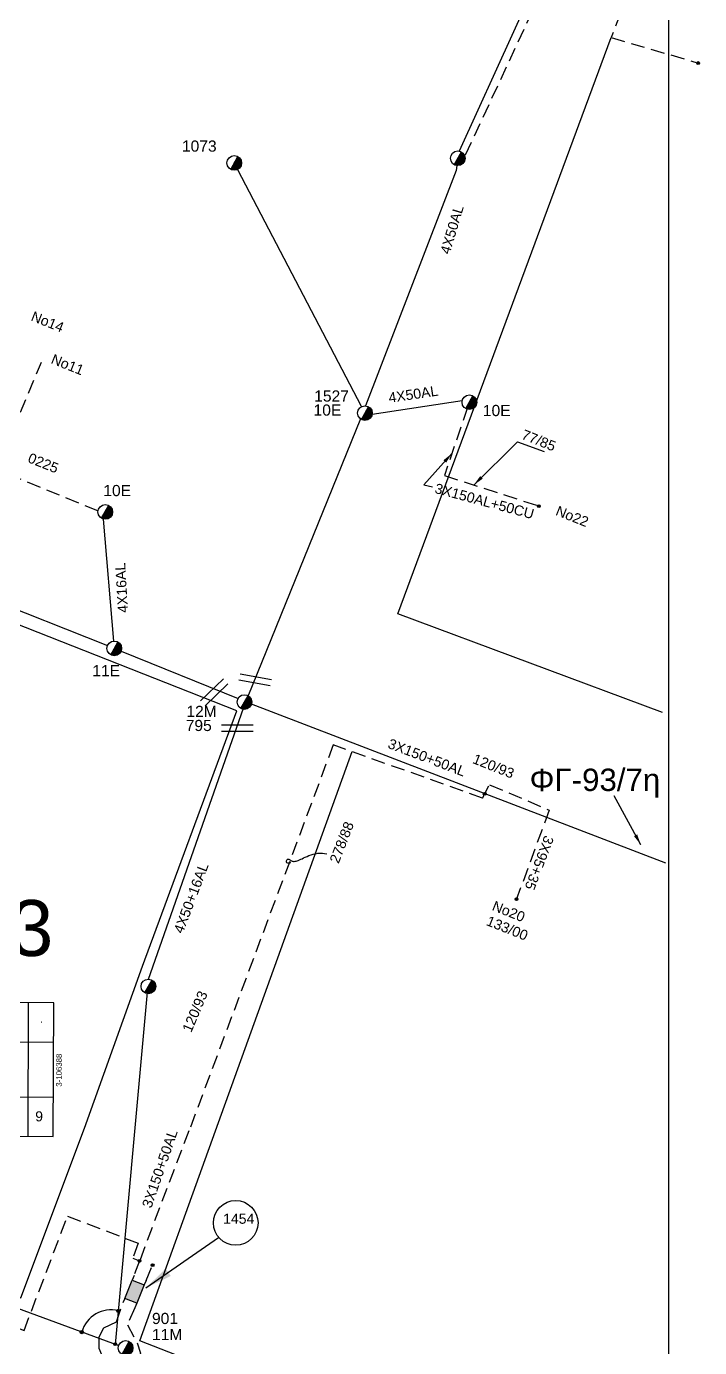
# Model space of a CAD drawing. Header units: millimetres. Extents: x -2238 to -1136, y 747 to 1272.
# Drawn here: x -1302.8 to -1241, y 989.2 to 1110.5 of the extents above; entities that cross this region are included whole.
import ezdxf
from ezdxf.enums import TextEntityAlignment as Align

# ---------------------------------------------------------------- set-up
doc = ezdxf.new("R2010")
doc.units = ezdxf.units.MM
doc.linetypes.add('DASHED', pattern=[19.05, 12.7, -6.35])
for name, color, linetype in [('Link Box 4 Διευθύνσεων', 7, 'Continuous'), ('Άγνωστα', 7, 'Continuous'), ('Ασφαλειοκιβώτια Χ.Τ 9 αναχωρήσεων', 7, 'Continuous'), ('Γέφυρες Εναέριου Δικτύου', 7, 'Continuous'), ('Γυμνά εναέρια ΧΤ (3Φ)   4x50AL', 7, 'Continuous'), ('Γυμνά εναέρια ΧΤ και ΦΟΠ (3Φ)   4x50+16AL', 7, 'Continuous'), ('Επιγραφές - Σχήματα', 7, 'Continuous'), ('Καλώδια ΧΤ   3x150+50AL', 7, 'DASHED'), ('Καλώδια ΧΤ   3x150+70AL', 7, 'DASHED'), ('Καλώδια ΧΤ   3x150AL+50CU', 7, 'DASHED'), ('Καλώδια ΧΤ   3x150AL+50XLPE', 7, 'DASHED'), ('Καλώδια ΧΤ   3x95+35 CU', 7, 'DASHED'), ('Στύλος ΦΜ', 7, 'Continuous'), ('Στύλος ΦΜ @ 1', 7, 'Continuous'), ('Συνδέσεις', 7, 'Continuous'), ('Τομή', 7, 'Continuous'), ('Υπόβαθρο ΔΕΗ', 7, 'Continuous'), ('Υπόγεια καλώδια Παροχών ΧΤ   4x16AL', 7, 'DASHED')]:
    doc.layers.add(name, color=color, linetype=linetype)
doc.styles.get("Standard").update_dxf_attribs({"font": 'ARIAL.TTF'})
doc.linetypes.add('SYN_LINE', pattern='A,0.5,-0.0001,["/\\/\\/\\/",Standard,S=0.1,R=0,X=0,Y=-0.05],-0.25', length=0.7501)
doc.dimstyles.new('ISO-25', dxfattribs={"dimtxt": 2.5, "dimasz": 2.5, "dimexe": 1.25, "dimexo": 0.625, "dimtad": 1, "dimtxsty": 'Standard', "dimcen": 2.5, "dimadec": 0, "dimazin": 0, "dimtfac": 1, "dimtmove": 0, "dimatfit": 3, "dimfxl": 1, "dimarcsym": 0})

# ---------------------------------------------------------------- blocks, each defined once
blk = doc.blocks.new('ΥΠΑΡΧΩΝ ΤΣΙΜΕΝΤΕΝΙΟΣ ΣΤΥΛΟΣ')
at = {"layer": 'Στύλος ΦΜ'}
blk.add_hatch(color=256, dxfattribs=at).paths.add_polyline_path([(-1.29, -2.28, 0.574793), (2.62, 0, 0.268822), (1.3, 2.27)])
blk.add_line((-1.29, -2.28), (1.3, 2.27), dxfattribs=at)
blk.add_circle((0, 0), 2.62, dxfattribs=at)
at = {"layer": 'Στύλος ΦΜ', "flags": 4}
for tag, p in [('ΑΡΙΘΜΟΣ', (-4.68, 8.05)), ('ΤΥΠΟΣ', (-4.91, 3.03))]:
    blk.add_attdef(tag, p, '', height=4, dxfattribs=at)
blk = doc.blocks.new('_ΣΥΝΔΕΣΗ')
at = {"layer": 'Συνδέσεις', "linetype": 'SYN_LINE', "ltscale": 40}
blk.add_hatch(color=256, dxfattribs=at).paths.add_polyline_path([(0.5, -0.01, 1), (-0.5, -0.01, 1)])
at = {"layer": 'Συνδέσεις'}
blk.add_circle((0, -0.01), 0.5, dxfattribs=at)
blk = doc.blocks.new('ΤΟΜΗ')
at = {"layer": 'Τομή', "ltscale": 40}
for p, q in [((-5.68, 0), (5.68, 0)), ((5.68, -2.33), (-5.68, -2.33))]:
    blk.add_line(p, q, dxfattribs=at)
blk = doc.blocks.new('LINK BOX 4 ΑΝΑΧΩΡΗΣΕΩΝ')
at = {"layer": 'Link Box 4 Διευθύνσεων', "ltscale": 40}
blk.add_hatch(color=256, dxfattribs=at).paths.add_polyline_path([(-3.54, 0), (-3.54, -4.67), (3.54, -4.67), (3.54, 0)])
for p, q in [((-3.54, 0), (-5.33, 0)), ((5.33, 0), (3.54, 0)), ((-3.54, -4.67), (-5.33, -4.67)), ((5.33, -4.67), (3.54, -4.67))]:
    blk.add_line(p, q, dxfattribs=at)
blk.add_lwpolyline([(-3.54, -4.67), (-3.54, 0), (3.54, 0), (3.54, -4.67)], close=True, dxfattribs=at)
blk = doc.blocks.new('ΑΣΦΑΛΕΙΟΚΙΒΩΤΙΟ ΥΠΟΣΤΑΘΜΟΥ 9 ΑΝΑΧΩΡΗΣΕΩΝ')
at = {"layer": 'Ασφαλειοκιβώτια Χ.Τ 9 αναχωρήσεων', "ltscale": 40}
for p, q in [((-23.8, 40.36), (24.02, 40.36)), ((-9.72, 40.36), (-9.72, -40.64)), ((9.94, 40.36), (9.94, -40.64)), ((-23.8, 31.36), (24.02, 31.36)), ((-23.8, 22.36), (24.02, 22.36)), ((-23.8, 13.36), (24.02, 13.36)), ((-23.8, 4.36), (24.02, 4.36)), ((-23.8, -4.64), (24.02, -4.64)), ((-23.8, -13.64), (24.02, -13.64)), ((-23.8, -22.64), (24.02, -22.64)), ((-23.8, -31.64), (24.02, -31.64))]:
    blk.add_line(p, q, dxfattribs=at)
at = {"layer": 'Ασφαλειοκιβώτια Χ.Τ 9 αναχωρήσεων'}
blk.add_lwpolyline([(-23.8, -40.64), (24.02, -40.64), (24.02, 40.36), (-23.8, 40.36)], close=True, dxfattribs=at)
for s, p in [('1', (-18.45, 37.24)), ('2', (-18.45, 28.67)), ('3', (-18.45, 19.6)), ('4', (-18.45, 10.58)), ('5', (-18.45, 1.57)), ('6', (-18.45, -7.57)), ('7', (-18.45, -15.81)), ('8', (-18.45, -25.5)), ('9', (-18.45, -34.19))]:
    blk.add_text(s, height=3.6, rotation=270, dxfattribs=at).set_placement(p)
at = {"layer": 'Ασφαλειοκιβώτια Χ.Τ 9 αναχωρήσεων', "ltscale": 40}
for tag, height, p in [('ΟΝΟΜΑ', 5, (-0.16, 44.31)), ('ΚΕΙΜΕΝΟ 1', 2, (17.06, 35.59)), ('ΚΕΙΜΕΝΟ 2', 2, (17.06, 26.88)), ('ΚΕΙΜΕΝΟ 3', 2, (17.06, 17.69)), ('ΚΕΙΜΕΝΟ 4', 2, (17.06, 8.71)), ('ΚΕΙΜΕΝΟ 5', 2, (17.06, -0.13)), ('ΚΕΙΜΕΝΟ 6', 2, (17.06, -9.05)), ('ΚΕΙΜΕΝΟ 7', 2, (17.06, -18.13)), ('ΚΕΙΜΕΝΟ 8', 2, (17.06, -26.85)), ('ΚΕΙΜΕΝΟ 9', 2, (17.06, -35.99)), ('ΣΧ', 2, (-0.1, -42.64))]:
    blk.add_attdef(tag, text='', height=height, dxfattribs=at).set_placement(p, align=Align.MIDDLE_CENTER)

msp = doc.modelspace()

# ---------------------------------------------------------------- linework, layer by layer
at = {"layer": 'Άγνωστα', "color": 6, "linetype": 'DASHED', "ltscale": 0.1}
msp.add_lwpolyline([(-1245.49, 1118.84), (-1249.08, 1109.49), (-1241.08, 1107.15)], dxfattribs=at)
at = {"layer": 'Άγνωστα', "color": 27, "ltscale": 0.1}
msp.add_lwpolyline([(-1272, 1075.6), (-1283.69, 1097.97)], dxfattribs=at)
at = {"layer": 'Άγνωστα', "color": 87, "linetype": 'DASHED', "ltscale": 0.1}
msp.add_lwpolyline([(-1291.79, 995.37), (-1291.2, 996.75)], dxfattribs=at)
at = {"layer": 'Άγνωστα', "color": 85, "linetype": 'DASHED', "ltscale": 0.1}
msp.add_lwpolyline([(-1292.82, 992.84), (-1293.51, 991.29), (-1292.62, 989.64), (-1292.29, 988.67), (-1292.6, 987.59), (-1268.75, 978.33), (-1267.93, 979.51), (-1267.26, 979.26)], dxfattribs=at)
at = {"layer": 'Γέφυρες Εναέριου Δικτύου', "ltscale": 0.1}
msp.add_arc((-1295.04, 989.91), 2.75, 74.9217, 164.8541, dxfattribs=at)
at = {"layer": 'Γυμνά εναέρια ΧΤ (3Φ)   4x50AL', "color": 27, "linetype": 'DASHED', "ltscale": 0.1}
msp.add_lwpolyline([(-1262.44, 1098.73), (-1252.51, 1120.06), (-1251.5, 1121.44), (-1251.39, 1122.56), (-1244.48, 1141.56), (-1243.48, 1141.46)], dxfattribs=at)
at = {"layer": 'Γυμνά εναέρια ΧΤ (3Φ)   4x50AL', "color": 27, "ltscale": 0.1}
for points in [[(-1253.07, 1120.99), (-1263.04, 1099.06)], [(-1263.25, 1097.73), (-1263.31, 1097.29), (-1271.64, 1075.67)], [(-1271.03, 1074.91), (-1262.76, 1076.17)], [(-1272.11, 1074.47), (-1282.46, 1048.98)]]:
    msp.add_lwpolyline(points, dxfattribs=at)
at = {"layer": 'Γυμνά εναέρια ΧΤ και ΦΟΠ (3Φ)   4x50+16AL', "color": 30, "ltscale": 0.1}
for points in [[(-1306.77, 1058.19), (-1295.33, 1053.65)], [(-1294.08, 1053.15), (-1283.34, 1048.8)]]:
    msp.add_lwpolyline(points, dxfattribs=at)
at = {"layer": 'Γυμνά εναέρια ΧΤ και ΦΟΠ (3Φ)   4x50+16AL', "color": 1, "ltscale": 0.1}
for points in [[(-1291.58, 1023.04), (-1282.84, 1047.91)], [(-1294.61, 989.49), (-1291.66, 1021.84)]]:
    msp.add_lwpolyline(points, dxfattribs=at)
at = {"layer": 'Επιγραφές - Σχήματα', "ltscale": 0.1}
msp.add_lwpolyline([(-1243.78, 1256.38), (-2237.36, 1256.38), (-2237.36, 756.99), (-1243.78, 756.99)], close=True, dxfattribs=at)
msp.add_lwpolyline([(-1278.5, 1033.71), (-1278.66, 1033.68), (-1278.78, 1033.68), (-1278.85, 1033.71), (-1278.89, 1033.76), (-1278.9, 1033.82), (-1278.89, 1033.89), (-1278.86, 1033.95), (-1278.82, 1034), (-1278.79, 1034.03), (-1278.75, 1034.05), (-1278.71, 1034.04), (-1278.67, 1034.03), (-1278.63, 1034.01), (-1278.58, 1033.98), (-1278.54, 1033.95), (-1278.49, 1033.92), (-1278.43, 1033.89), (-1278.38, 1033.87), (-1278.32, 1033.85), (-1278.25, 1033.84), (-1278.18, 1033.84), (-1278.1, 1033.85), (-1278.01, 1033.87), (-1277.92, 1033.89), (-1277.82, 1033.93), (-1277.71, 1033.98), (-1277.59, 1034.03), (-1277.47, 1034.09), (-1277.33, 1034.16), (-1277.18, 1034.22), (-1277.01, 1034.3), (-1276.83, 1034.37), (-1276.64, 1034.43), (-1276.44, 1034.5), (-1276.23, 1034.55), (-1276.01, 1034.59), (-1275.8, 1034.61), (-1275.59, 1034.61), (-1275.39, 1034.58), (-1275.2, 1034.52)], dxfattribs=at)
msp.add_circle((-1283.56, 1000.65), 2.05, dxfattribs=at)
at = {"layer": 'Καλώδια ΧΤ   3x150+50AL', "color": 173, "linetype": 'Continuous', "ltscale": 0.1}
msp.add_lwpolyline([(-1282.53, 1048.46), (-1244.1, 1033.72)], dxfattribs=at)
at = {"layer": 'Καλώδια ΧΤ   3x150+50AL', "color": 173, "linetype": 'DASHED', "ltscale": 0.1}
msp.add_lwpolyline([(-1320.11, 1002.52), (-1321.94, 998.08), (-1303, 990.76), (-1299.01, 1001.27), (-1292.53, 998.79), (-1293.01, 997.42), (-1292.39, 997.15)], dxfattribs=at)
at = {"layer": 'Καλώδια ΧΤ   3x150+50AL', "color": 1, "linetype": 'Continuous', "ltscale": 0.1}
msp.add_lwpolyline([(-1312.95, 996.23), (-1294.3, 989.38)], dxfattribs=at)
at = {"layer": 'Καλώδια ΧΤ   3x150+70AL', "color": 85, "linetype": 'DASHED', "ltscale": 0.1}
msp.add_lwpolyline([(-1302.11, 972.12), (-1301.94, 972.62), (-1298.6, 981.45), (-1297.81, 983.71), (-1295.69, 988.18), (-1296.09, 989.11), (-1296.09, 990.17), (-1295.67, 991.01), (-1294.52, 991.55), (-1293.93, 993.3)], dxfattribs=at)
at = {"layer": 'Καλώδια ΧΤ   3x150AL+50CU', "color": 27, "linetype": 'DASHED', "ltscale": 0.1}
msp.add_lwpolyline([(-1262.26, 1075.53), (-1264.39, 1069.27), (-1255.71, 1066.47)], dxfattribs=at)
at = {"layer": 'Καλώδια ΧΤ   3x150AL+50XLPE', "color": 173, "linetype": 'DASHED', "ltscale": 0.1}
msp.add_lwpolyline([(-1260.88, 1039.64), (-1274.6, 1044.54), (-1287.85, 1009.09), (-1289.9, 1003.8), (-1292.39, 997.15), (-1292.9, 995.83)], dxfattribs=at)
at = {"layer": 'Καλώδια ΧΤ   3x95+35 CU', "color": 173, "linetype": 'DASHED', "ltscale": 0.1}
msp.add_lwpolyline([(-1260.88, 1039.64), (-1260.24, 1040.88), (-1254.76, 1038.55), (-1257.79, 1030.32)], dxfattribs=at)
at = {"layer": 'Υπόβαθρο ΔΕΗ', "ltscale": 0.1}
for points in [[(-1244.36, 1047.52), (-1268.66, 1056.57), (-1249.08, 1109.49)], [(-1245.83, 971.64), (-1292.38, 989.81), (-1285.41, 1009.09), (-1272.85, 1043.92)]]:
    msp.add_lwpolyline(points, dxfattribs=at)
msp.add_lwpolyline([(-1339.42, 1009.09), (-1339.84, 1007.9), (-1303.28, 993.78), (-1297.45, 1009.34), (-1292.11, 1024.21), (-1283.47, 1047.66), (-1318.97, 1061.65)], close=True, dxfattribs=at)
at = {"layer": 'Υπόγεια καλώδια Παροχών ΧΤ   4x16AL', "color": 30, "linetype": 'DASHED', "ltscale": 0.1}
msp.add_lwpolyline([(-1296.21, 1066.02), (-1305.54, 1069.82), (-1301.4, 1079.67)], dxfattribs=at)
at = {"layer": 'Υπόγεια καλώδια Παροχών ΧΤ   4x16AL', "color": 30, "linetype": 'Continuous', "ltscale": 0.1}
msp.add_lwpolyline([(-1294.76, 1054.07), (-1295.69, 1065.27)], dxfattribs=at)

# ---------------------------------------------------------------- block references
at = {"layer": 'Link Box 4 Διευθύνσεων', "ltscale": 0.1, "xscale": 0.2565857821765444, "yscale": 0.2565857821765444, "zscale": 0.2565857821765444, "rotation": 67.76415455864495}
msp.add_blockref('LINK BOX 4 ΑΝΑΧΩΡΗΣΕΩΝ', (-1293.41, 994.56), dxfattribs=at)
at = {"layer": 'Ασφαλειοκιβώτια Χ.Τ 9 αναχωρήσεων', "ltscale": 0.1}
ref = msp.add_blockref('ΑΣΦΑΛΕΙΟΚΙΒΩΤΙΟ ΥΠΟΣΤΑΘΜΟΥ 9 ΑΝΑΧΩΡΗΣΕΩΝ', (-1310.73, 1014.74), dxfattribs=dict(at, xscale=0.2565857821764985, yscale=0.2565857821764985, zscale=0.2565857821764985, rotation=89.76623769583608))
ref.add_attrib('ΣΧ', '3-106388', dxfattribs={"ltscale": 40, "height": 0.513, "rotation": 89.7662}).set_placement((-1299.79, 1014.67), align=Align.MIDDLE_CENTER)
ref.add_attrib('ΚΕΙΜΕΝΟ 2', '70', dxfattribs={"ltscale": 40, "height": 0.513, "rotation": 89.7662}).set_placement((-1317.61, 1019.15), align=Align.MIDDLE_CENTER)
ref.add_attrib('ΚΕΙΜΕΝΟ 1', '307', dxfattribs={"ltscale": 40, "height": 0.513, "rotation": 89.7662}).set_placement((-1319.84, 1019.16), align=Align.MIDDLE_CENTER)
ref.add_attrib('ΚΕΙΜΕΝΟ 3', '70', dxfattribs={"ltscale": 40, "height": 0.513, "rotation": 89.7662}).set_placement((-1315.25, 1019.14), align=Align.MIDDLE_CENTER)
ref.add_attrib('ΚΕΙΜΕΝΟ 4', '30', dxfattribs={"ltscale": 40, "height": 0.513, "rotation": 89.7662}).set_placement((-1312.94, 1019.13), align=Align.MIDDLE_CENTER)
ref.add_attrib('ΚΕΙΜΕΝΟ 5', '100', dxfattribs={"ltscale": 40, "height": 0.513, "rotation": 89.7662}).set_placement((-1310.68, 1019.12), align=Align.MIDDLE_CENTER)
ref.add_attrib('ΚΕΙΜΕΝΟ 6', '80', dxfattribs={"ltscale": 40, "height": 0.513, "rotation": 89.7662}).set_placement((-1308.39, 1019.11), align=Align.MIDDLE_CENTER)
ref.add_attrib('ΚΕΙΜΕΝΟ 7', '80', dxfattribs={"ltscale": 40, "height": 0.513, "rotation": 89.7662}).set_placement((-1306.06, 1019.1), align=Align.MIDDLE_CENTER)
ref.add_attrib('ΚΕΙΜΕΝΟ 8', '40', dxfattribs={"ltscale": 40, "height": 0.513, "rotation": 89.7662}).set_placement((-1303.82, 1019.09), align=Align.MIDDLE_CENTER)
ref.add_attrib('ΚΕΙΜΕΝΟ 9', '-', dxfattribs={"ltscale": 40, "height": 0.513, "rotation": 89.7662}).set_placement((-1301.48, 1019.08), align=Align.MIDDLE_CENTER)
at = {"layer": 'Στύλος ΦΜ @ 1', "ltscale": 0.1}
ref = msp.add_blockref('ΥΠΑΡΧΩΝ ΤΣΙΜΕΝΤΕΝΙΟΣ ΣΤΥΛΟΣ', (-1283.69, 1097.97), dxfattribs=dict(at, xscale=0.2565857821764941, yscale=0.2565857821764941, zscale=0.2565857821764941))
ref.add_attrib('ΤΥΠΟΣ', '1073', (-1288.5, 1099.01), dxfattribs={"layer": 'Στύλος ΦΜ', "height": 1.026, "flags": 4})
at = {"layer": 'Στύλος ΦΜ @ 1', "ltscale": 0.1, "xscale": 0.2565857821764941, "yscale": 0.2565857821764941, "zscale": 0.2565857821764941}
for p in [(-1263.16, 1098.4), (-1291.58, 1022.36)]:
    msp.add_blockref('ΥΠΑΡΧΩΝ ΤΣΙΜΕΝΤΕΝΙΟΣ ΣΤΥΛΟΣ', p, dxfattribs=at)
at = {"layer": 'Στύλος ΦΜ @ 1', "ltscale": 0.1}
ref = msp.add_blockref('ΥΠΑΡΧΩΝ ΤΣΙΜΕΝΤΕΝΙΟΣ ΣΤΥΛΟΣ', (-1271.69, 1075), dxfattribs=dict(at, xscale=0.2565857821764941, yscale=0.2565857821764941, zscale=0.2565857821764941))
ref.add_attrib('ΤΥΠΟΣ', '10E', (-1276.41, 1074.77), dxfattribs={"layer": 'Στύλος ΦΜ', "height": 1.026, "flags": 4})
ref.add_attrib('ΑΡΙΘΜΟΣ', '1527', (-1276.35, 1076.06), dxfattribs={"layer": 'Στύλος ΦΜ', "height": 1.026, "flags": 4})
ref = msp.add_blockref('ΥΠΑΡΧΩΝ ΤΣΙΜΕΝΤΕΝΙΟΣ ΣΤΥΛΟΣ', (-1262.1, 1076), dxfattribs=dict(at, xscale=0.2565857821764941, yscale=0.2565857821764941, zscale=0.2565857821764941))
ref.add_attrib('ΤΥΠΟΣ', '10E', (-1260.86, 1074.73), dxfattribs={"layer": 'Στύλος ΦΜ', "height": 1.026, "flags": 4})
ref = msp.add_blockref('ΥΠΑΡΧΩΝ ΤΣΙΜΕΝΤΕΝΙΟΣ ΣΤΥΛΟΣ', (-1295.54, 1065.93), dxfattribs=dict(at, xscale=0.2565857821764941, yscale=0.2565857821764941, zscale=0.2565857821764941))
ref.add_attrib('ΤΥΠΟΣ', '10E', (-1295.72, 1067.38), dxfattribs={"layer": 'Στύλος ΦΜ', "height": 1.026, "flags": 4})
ref = msp.add_blockref('ΥΠΑΡΧΩΝ ΤΣΙΜΕΝΤΕΝΙΟΣ ΣΤΥΛΟΣ', (-1294.71, 1053.4), dxfattribs=dict(at, xscale=0.2565857821764941, yscale=0.2565857821764941, zscale=0.2565857821764941))
ref.add_attrib('ΤΥΠΟΣ', '11E', (-1296.73, 1050.84), dxfattribs={"layer": 'Στύλος ΦΜ', "height": 1.026, "flags": 4})
ref = msp.add_blockref('ΥΠΑΡΧΩΝ ΤΣΙΜΕΝΤΕΝΙΟΣ ΣΤΥΛΟΣ', (-1282.76, 1048.47), dxfattribs=dict(at, xscale=0.2565857821764941, yscale=0.2565857821764941, zscale=0.2565857821764941))
ref.add_attrib('ΤΥΠΟΣ', '795', (-1288.15, 1045.81), dxfattribs={"layer": 'Στύλος ΦΜ', "height": 1.026, "flags": 4})
ref.add_attrib('ΑΡΙΘΜΟΣ', '12M', (-1288.09, 1047.1), dxfattribs={"layer": 'Στύλος ΦΜ', "height": 1.026, "flags": 4})
ref = msp.add_blockref('ΥΠΑΡΧΩΝ ΤΣΙΜΕΝΤΕΝΙΟΣ ΣΤΥΛΟΣ', (-1293.67, 989.17), dxfattribs=dict(at, xscale=0.2565857821764941, yscale=0.2565857821764941, zscale=0.2565857821764941))
ref.add_attrib('ΤΥΠΟΣ', '901', (-1291.25, 991.36), dxfattribs={"layer": 'Στύλος ΦΜ', "height": 1.026, "flags": 4})
ref.add_attrib('ΑΡΙΘΜΟΣ', '11M', (-1291.25, 989.88), dxfattribs={"layer": 'Στύλος ΦΜ', "height": 1.026, "flags": 4})
at = {"layer": 'Συνδέσεις', "ltscale": 0.1, "xscale": 0.2565857821764941, "yscale": 0.2565857821764941, "zscale": 0.2565857821764941}
for p in [(-1241.08, 1107.15), (-1255.71, 1066.47), (-1260.69, 1040.05), (-1257.77, 1030.37), (-1292.39, 997.16), (-1291.19, 996.77), (-1294.64, 989.51)]:
    msp.add_blockref('_ΣΥΝΔΕΣΗ', p, dxfattribs=at)
at = {"layer": 'Συνδέσεις', "xscale": 0.3079029386117929, "yscale": 0.3079029386117929, "zscale": 0.3548076403074907}
for p in [(-1294.33, 992.57), (-1297.7, 990.63)]:
    msp.add_blockref('_ΣΥΝΔΕΣΗ', p, dxfattribs=at)
at = {"layer": 'Τομή', "ltscale": 0.1}
for p, xscale, yscale, zscale, rotation in [((-1285.74, 1049.58), 0.2565857821765423, 0.2565857821765423, 0.2565857821765423, 43.85572891167556), ((-1281.72, 1050.81), 0.2565857821764426, 0.2565857821764426, 0.2565857821764426, 349.4211575213298)]:
    msp.add_blockref('ΤΟΜΗ', p, dxfattribs=dict(at, xscale=xscale, yscale=yscale, zscale=zscale, rotation=rotation))
at = {"layer": 'Τομή', "ltscale": 0.1, "xscale": 0.2565857821764941, "yscale": 0.2565857821764941, "zscale": 0.2565857821764941}
msp.add_blockref('ΤΟΜΗ', (-1283.41, 1046.38), dxfattribs=at)

# ---------------------------------------------------------------- texts
at = {"layer": 'Γυμνά εναέρια ΧΤ (3Φ)   4x50AL', "color": 7, "ltscale": 0.1, "char_height": 0.924, "width": 86.4036, "attachment_point": 1}
for insert, rotation in [((-1264.8, 1089.79), 73.4111), ((-1269.59, 1076.86), 8.3982)]:
    msp.add_mtext('4X50AL', dxfattribs=dict(at, insert=insert, rotation=rotation))
at = {"layer": 'Γυμνά εναέρια ΧΤ και ΦΟΠ (3Φ)   4x50+16AL', "color": 7, "ltscale": 0.1, "insert": (-1289.29, 1027.47), "char_height": 0.924, "width": 86.4036, "attachment_point": 1, "rotation": 69.3063}
msp.add_mtext('4X50+16AL', dxfattribs=at)
at = {"layer": 'Επιγραφές - Σχήματα', "color": 7, "ltscale": 0.1, "char_height": 0.924, "width": 86.4036, "attachment_point": 1}
for s, insert, rotation in [('No14', (-1302.1, 1084.39), 338.2616), ('No11', (-1300.26, 1080.46), 338.2616), ('77/85', (-1257.05, 1073.53), 338.2616), ('0225', (-1302.39, 1071.38), 338.2616), ('No22', (-1253.91, 1066.53), 338.2616), ('120/93', (-1261.54, 1043.75), 338.2616), ('278/88', (-1274.97, 1033.92), 68.7291), ('Νο20', (-1259.75, 1030.25), 338.2616), ('133/00', (-1260.28, 1028.87), 338.2616), ('120/93', (-1288.5, 1018.42), 67.0241)]:
    msp.add_mtext(s, dxfattribs=dict(at, insert=insert, rotation=rotation))
at = {"layer": 'Επιγραφές - Σχήματα', "ltscale": 0.1, "width": 8.7846}
for s, insert, char_height, attachment_point in [('ΦΓ-93/7η', (-1250.57, 1041.02), 2.053, 5), ('1454', (-1284.72, 1001.49), 0.924, 1)]:
    msp.add_mtext(s, dxfattribs=dict(at, insert=insert, char_height=char_height, attachment_point=attachment_point))
at = {"layer": 'Επιγραφές - Σχήματα', "insert": (-1320.34, 1030.29), "char_height": 5.132, "width": 3.6679, "attachment_point": 1}
msp.add_mtext('ΦΓ-93', dxfattribs=at)
at = {"layer": 'Καλώδια ΧΤ   3x150+50AL', "color": 7, "linetype": 'DASHED', "ltscale": 0.1, "char_height": 0.924, "width": 86.4036, "attachment_point": 1}
for insert, rotation in [((-1269.34, 1045.15), 339.1625), ((-1292.19, 1002.24), 70.9585)]:
    msp.add_mtext('3X150+50AL', dxfattribs=dict(at, insert=insert, rotation=rotation))
at = {"layer": 'Καλώδια ΧΤ   3x150AL+50CU', "color": 7, "linetype": 'DASHED', "ltscale": 0.1, "insert": (-1265.11, 1068.58), "char_height": 0.9237, "width": 86.4036, "attachment_point": 1, "rotation": 344.9554}
msp.add_mtext('3X150AL+50CU', dxfattribs=at)
at = {"layer": 'Καλώδια ΧΤ   3x95+35 CU', "color": 7, "linetype": 'DASHED', "ltscale": 0.1, "insert": (-1254.31, 1035.97), "char_height": 0.924, "width": 86.4036, "attachment_point": 1, "rotation": 249.0511}
msp.add_mtext('3X95+35', dxfattribs=at)
at = {"layer": 'Υπόγεια καλώδια Παροχών ΧΤ   4x16AL', "color": 7, "linetype": 'DASHED', "ltscale": 0.1, "insert": (-1294.37, 1056.64), "char_height": 0.924, "width": 86.4036, "attachment_point": 1, "rotation": 93.3215}
msp.add_mtext('4X16AL', dxfattribs=at)

# ---------------------------------------------------------------- leaders
at = {"layer": 'Επιγραφές - Σχήματα', "color": 7, "ltscale": 0.1}
for points, override in [([(-1263.69, 1071.31), (-1266.28, 1068.42), (-1265.5, 1068.23)], {"dimasz": 1, "dimtad": 0}), ([(-1261.7, 1068.4), (-1257.67, 1072.36), (-1255.23, 1071.47)], {"dimasz": 1, "dimgap": 0.625, "dimtad": 0})]:
    msp.add_leader(points, dimstyle='ISO-25', override=override, dxfattribs=at)
at = {"layer": 'Επιγραφές - Σχήματα', "ltscale": 40}
msp.add_leader([(-1246.35, 1035.36), (-1248.81, 1039.85)], dimstyle='ISO-25', override={"dimasz": 1, "dimtad": 0}, dxfattribs=at)
at = {"layer": 'Επιγραφές - Σχήματα', "ltscale": 0.1}
msp.add_leader([(-1291.81, 994.68), (-1285.13, 999.32)], dimstyle='ISO-25', override={"dimgap": 0.625, "dimtad": 0}, dxfattribs=at)

doc.saveas('drawing.dxf')
